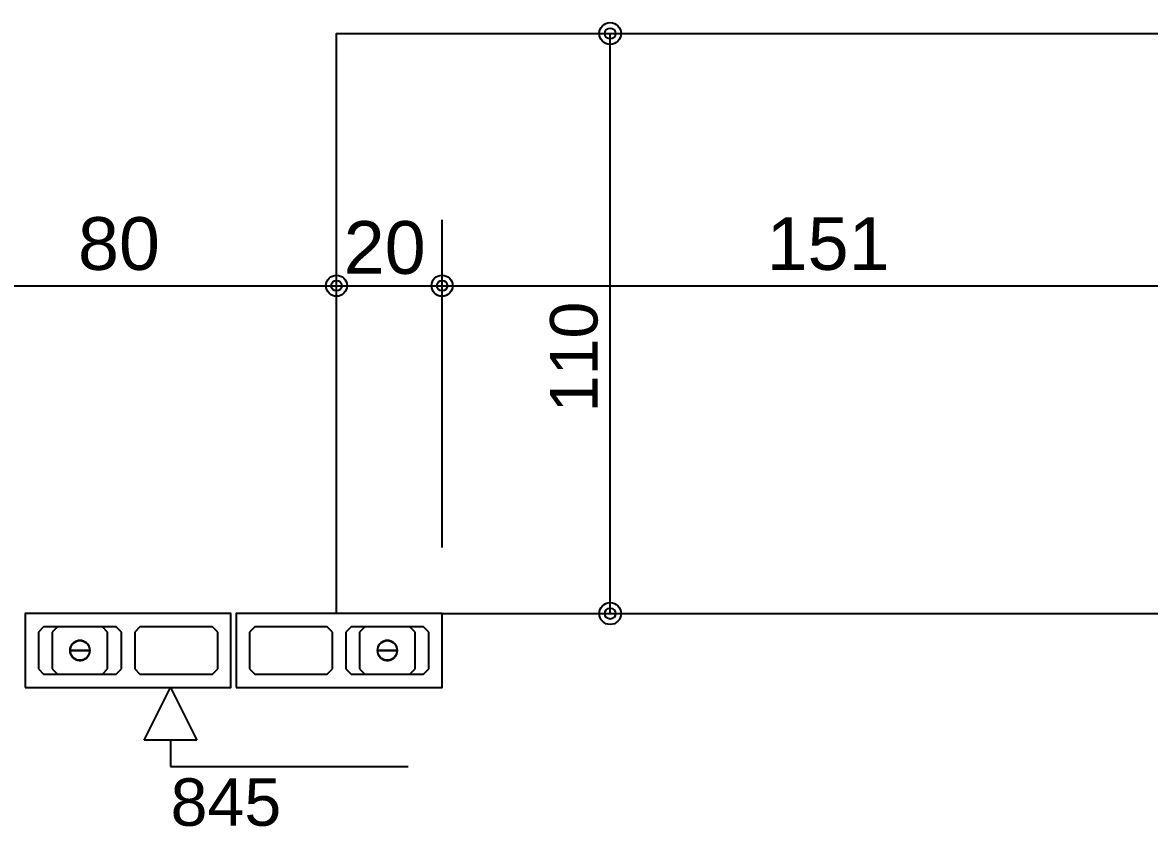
# Model space of a CAD drawing. Extents: x 0 to 119, y 0 to 84.
# Drawn here: x 30.624 to 34.895, y 71.699 to 74.748 of the extents above; entities that cross this region are included whole.
import ezdxf

# ---------------------------------------------------------------- set-up
doc = ezdxf.new("R2010")
doc.units = 0
doc.header["$MEASUREMENT"] = 0
doc.linetypes.add('ESTILO_TQS_0003', pattern=[1.5, 0.5, -0.4, 0.1, -0.5])
doc.linetypes.add('ESTILO_TQS_0005', pattern=[0.4, 0.3, -0.1])
for name, color, linetype in [('20', 1, 'CONTINUOUS'), ('27', 250, 'CONTINUOUS'), ('3', 7, 'CONTINUOUS'), ('35', 255, 'CONTINUOUS')]:
    doc.layers.add(name, color=color, linetype=linetype)
doc.styles.add('TQS_ARIAL', font='arial.ttf')

msp = doc.modelspace()

# ---------------------------------------------------------------- linework, layer by layer
at = {"layer": '20', "color": 1, "linetype": 'Continuous'}
for p, q in [((31.084718, 72.02668), (31.184718, 72.22668)), ((31.184718, 72.22668), (31.284718, 72.02668)), ((31.284718, 72.02668), (31.084718, 72.02668)), ((31.184718, 72.02668), (31.184718, 71.92668)), ((31.184718, 71.92668), (32.084718, 71.92668))]:
    msp.add_line(p, q, dxfattribs=at)
at = {"layer": '27', "color": 250, "linetype": 'ESTILO_TQS_0005'}
for points in [[(30.68366, 72.29668), (30.70366, 72.27668), (30.97866, 72.27668), (30.99866, 72.29668), (30.99866, 72.43668), (30.97866, 72.45668), (30.70366, 72.45668), (30.68366, 72.43668), (30.68366, 72.29668)], [(31.04866, 72.29668), (31.06866, 72.27668), (31.34366, 72.27668), (31.36366, 72.29668), (31.36366, 72.43668), (31.34366, 72.45668), (31.06866, 72.45668), (31.04866, 72.43668), (31.04866, 72.29668)], [(31.48366, 72.29668), (31.50366, 72.27668), (31.77866, 72.27668), (31.79866, 72.29668), (31.79866, 72.43668), (31.77866, 72.45668), (31.50366, 72.45668), (31.48366, 72.43668), (31.48366, 72.29668)], [(31.84866, 72.29668), (31.86866, 72.27668), (32.14366, 72.27668), (32.16366, 72.29668), (32.16366, 72.43668), (32.14366, 72.45668), (31.86866, 72.45668), (31.84866, 72.43668), (31.84866, 72.29668)]]:
    msp.add_lwpolyline(points, dxfattribs=at)
at = {"layer": '3', "color": 7, "linetype": 'Continuous'}
for p, q in [((32.21366, 72.50668), (35.23366, 72.50668)), ((30.75616, 72.45668), (30.73616, 72.43668)), ((30.73616, 72.43668), (30.73616, 72.29668)), ((30.92616, 72.45668), (30.75616, 72.45668)), ((30.94616, 72.43668), (30.92616, 72.45668)), ((30.94616, 72.29668), (30.94616, 72.43668)), ((31.92116, 72.45668), (31.90116, 72.43668)), ((31.90116, 72.43668), (31.90116, 72.29668)), ((32.09116, 72.45668), (31.92116, 72.45668)), ((32.11116, 72.43668), (32.09116, 72.45668)), ((32.11116, 72.29668), (32.11116, 72.43668)), ((30.73616, 72.29668), (30.75616, 72.27668)), ((30.75616, 72.27668), (30.92616, 72.27668)), ((30.92616, 72.27668), (30.94616, 72.29668)), ((31.90116, 72.29668), (31.92116, 72.27668)), ((31.92116, 72.27668), (32.09116, 72.27668)), ((32.09116, 72.27668), (32.11116, 72.29668))]:
    msp.add_line(p, q, dxfattribs=at)
for points in [[(31.81366, 72.50668), (31.81366, 74.70668), (36.89366, 74.70668), (36.89366, 72.50677)], [(30.63366, 72.22668), (31.41366, 72.22668), (31.41366, 72.50668), (30.63366, 72.50668), (30.63366, 72.22668)], [(31.43366, 72.22668), (32.21366, 72.22668), (32.21366, 72.50668), (31.43366, 72.50668), (31.43366, 72.22668)], [(30.84176, 72.36668), (30.841757, 72.366619), (30.841748, 72.366559), (30.841732, 72.3665), (30.841711, 72.366443), (30.841685, 72.366389), (30.841652, 72.366337), (30.841615, 72.366289), (30.841573, 72.366245), (30.841527, 72.366206), (30.841477, 72.366171), (30.841424, 72.366141), (30.841368, 72.366117), (30.84131, 72.366099), (30.841251, 72.366087), (30.84119, 72.366081), (30.84113, 72.366081), (30.841069, 72.366087), (30.84101, 72.366099), (30.840952, 72.366117), (30.840896, 72.366141), (30.840843, 72.366171), (30.840793, 72.366206), (30.840747, 72.366245), (30.840705, 72.366289), (30.840668, 72.366337), (30.840635, 72.366389), (30.840609, 72.366443), (30.840588, 72.3665), (30.840572, 72.366559), (30.840563, 72.366619), (30.84056, 72.36668), (30.87896, 72.36668), (30.878766, 72.370504), (30.878186, 72.374289), (30.877226, 72.377996), (30.875897, 72.381587), (30.87421, 72.385024), (30.872185, 72.388274), (30.869841, 72.391302), (30.867203, 72.394077), (30.864298, 72.396571), (30.861155, 72.398759), (30.857807, 72.400617), (30.854288, 72.402127), (30.850635, 72.403273), (30.846884, 72.404044), (30.843075, 72.404431), (30.839245, 72.404431), (30.835436, 72.404044), (30.831685, 72.403273), (30.828032, 72.402127), (30.824513, 72.400617), (30.821165, 72.398759), (30.818022, 72.396571), (30.815117, 72.394077), (30.812479, 72.391302), (30.810135, 72.388274), (30.80811, 72.385024), (30.806423, 72.381587), (30.805094, 72.377996), (30.804134, 72.374289), (30.803554, 72.370504), (30.80336, 72.36668), (30.84176, 72.36668)], [(32.00676, 72.36668), (32.006757, 72.366619), (32.006748, 72.366559), (32.006732, 72.3665), (32.006711, 72.366443), (32.006685, 72.366389), (32.006652, 72.366337), (32.006615, 72.366289), (32.006573, 72.366245), (32.006527, 72.366206), (32.006477, 72.366171), (32.006424, 72.366141), (32.006368, 72.366117), (32.00631, 72.366099), (32.006251, 72.366087), (32.00619, 72.366081), (32.00613, 72.366081), (32.006069, 72.366087), (32.00601, 72.366099), (32.005952, 72.366117), (32.005896, 72.366141), (32.005843, 72.366171), (32.005793, 72.366206), (32.005747, 72.366245), (32.005705, 72.366289), (32.005668, 72.366337), (32.005635, 72.366389), (32.005609, 72.366443), (32.005588, 72.3665), (32.005572, 72.366559), (32.005563, 72.366619), (32.00556, 72.36668), (32.04396, 72.36668), (32.043766, 72.370504), (32.043186, 72.374289), (32.042226, 72.377996), (32.040897, 72.381587), (32.03921, 72.385024), (32.037185, 72.388274), (32.034841, 72.391302), (32.032203, 72.394077), (32.029298, 72.396571), (32.026155, 72.398759), (32.022807, 72.400617), (32.019288, 72.402127), (32.015635, 72.403273), (32.011884, 72.404044), (32.008075, 72.404431), (32.004245, 72.404431), (32.000436, 72.404044), (31.996685, 72.403273), (31.993032, 72.402127), (31.989513, 72.400617), (31.986165, 72.398759), (31.983022, 72.396571), (31.980117, 72.394077), (31.977479, 72.391302), (31.975135, 72.388274), (31.97311, 72.385024), (31.971423, 72.381587), (31.970094, 72.377996), (31.969134, 72.374289), (31.968554, 72.370504), (31.96836, 72.36668), (32.00676, 72.36668)], [(30.84056, 72.36668), (30.840563, 72.366741), (30.840572, 72.366801), (30.840588, 72.36686), (30.840609, 72.366917), (30.840635, 72.366971), (30.840668, 72.367023), (30.840705, 72.367071), (30.840747, 72.367115), (30.840793, 72.367154), (30.840843, 72.367189), (30.840896, 72.367219), (30.840952, 72.367243), (30.84101, 72.367261), (30.841069, 72.367273), (30.84113, 72.367279), (30.84119, 72.367279), (30.841251, 72.367273), (30.84131, 72.367261), (30.841368, 72.367243), (30.841424, 72.367219), (30.841477, 72.367189), (30.841527, 72.367154), (30.841573, 72.367115), (30.841615, 72.367071), (30.841652, 72.367023), (30.841685, 72.366971), (30.841711, 72.366917), (30.841732, 72.36686), (30.841748, 72.366801), (30.841757, 72.366741), (30.84176, 72.36668), (30.80336, 72.36668), (30.803554, 72.362856), (30.804134, 72.359071), (30.805094, 72.355364), (30.806423, 72.351773), (30.80811, 72.348336), (30.810135, 72.345086), (30.812479, 72.342058), (30.815117, 72.339283), (30.818022, 72.336789), (30.821165, 72.334601), (30.824513, 72.332743), (30.828032, 72.331233), (30.831685, 72.330087), (30.835436, 72.329316), (30.839245, 72.328929), (30.843075, 72.328929), (30.846884, 72.329316), (30.850635, 72.330087), (30.854288, 72.331233), (30.857807, 72.332743), (30.861155, 72.334601), (30.864298, 72.336789), (30.867203, 72.339283), (30.869841, 72.342058), (30.872185, 72.345086), (30.87421, 72.348336), (30.875897, 72.351773), (30.877226, 72.355364), (30.878186, 72.359071), (30.878766, 72.362856), (30.87896, 72.36668), (30.84056, 72.36668)], [(32.00556, 72.36668), (32.005563, 72.366741), (32.005572, 72.366801), (32.005588, 72.36686), (32.005609, 72.366917), (32.005635, 72.366971), (32.005668, 72.367023), (32.005705, 72.367071), (32.005747, 72.367115), (32.005793, 72.367154), (32.005843, 72.367189), (32.005896, 72.367219), (32.005952, 72.367243), (32.00601, 72.367261), (32.006069, 72.367273), (32.00613, 72.367279), (32.00619, 72.367279), (32.006251, 72.367273), (32.00631, 72.367261), (32.006368, 72.367243), (32.006424, 72.367219), (32.006477, 72.367189), (32.006527, 72.367154), (32.006573, 72.367115), (32.006615, 72.367071), (32.006652, 72.367023), (32.006685, 72.366971), (32.006711, 72.366917), (32.006732, 72.36686), (32.006748, 72.366801), (32.006757, 72.366741), (32.00676, 72.36668), (31.96836, 72.36668), (31.968554, 72.362856), (31.969134, 72.359071), (31.970094, 72.355364), (31.971423, 72.351773), (31.97311, 72.348336), (31.975135, 72.345086), (31.977479, 72.342058), (31.980117, 72.339283), (31.983022, 72.336789), (31.986165, 72.334601), (31.989513, 72.332743), (31.993032, 72.331233), (31.996685, 72.330087), (32.000436, 72.329316), (32.004245, 72.328929), (32.008075, 72.328929), (32.011884, 72.329316), (32.015635, 72.330087), (32.019288, 72.331233), (32.022807, 72.332743), (32.026155, 72.334601), (32.029298, 72.336789), (32.032203, 72.339283), (32.034841, 72.342058), (32.037185, 72.345086), (32.03921, 72.348336), (32.040897, 72.351773), (32.042226, 72.355364), (32.043186, 72.359071), (32.043766, 72.362856), (32.04396, 72.36668), (32.00556, 72.36668)]]:
    msp.add_lwpolyline(points, dxfattribs=at)
for centre in [(30.84116, 72.36668), (32.00616, 72.36668)]:
    msp.add_circle(centre, 0.0372, dxfattribs=at)
at = {"layer": '35', "color": 255, "linetype": 'Continuous'}
for p, q in [((32.655014, 74.70668), (32.655014, 74.70668)), ((32.850673, 72.50668), (32.850673, 74.70668)), ((32.905014, 74.70668), (33.100673, 74.70668)), ((31.81366, 72.950447), (31.81366, 74.000061)), ((31.81366, 72.976604), (31.81366, 74.000061)), ((32.21366, 72.75668), (32.21366, 74.000061)), ((32.21366, 72.75668), (32.21366, 74.000061)), ((29.96366, 73.750061), (32.06366, 73.750061)), ((31.56366, 73.750061), (32.46366, 73.750061)), ((31.96366, 73.750061), (35.48366, 73.750061)), ((31.81366, 72.726604), (31.81366, 72.726604)), ((31.81366, 72.700447), (31.81366, 72.700447)), ((32.21366, 72.50668), (32.21366, 72.50668)), ((32.21366, 72.50668), (32.21366, 72.50668)), ((32.67785, 72.50668), (32.67785, 72.50668)), ((32.92785, 72.50668), (33.100673, 72.50668))]:
    msp.add_line(p, q, dxfattribs=at)
for centre, radius in [((32.850673, 74.70668), 0.041625), ((32.850673, 74.70668), 0.02075), ((31.81366, 73.750061), 0.04), ((31.81366, 73.750061), 0.04), ((31.81366, 73.750061), 0.02), ((31.81366, 73.750061), 0.02), ((32.21366, 73.750061), 0.04), ((32.21366, 73.750061), 0.04), ((32.21366, 73.750061), 0.02), ((32.21366, 73.750061), 0.02), ((32.850673, 72.50668), 0.041625), ((32.850673, 72.50668), 0.02075)]:
    msp.add_circle(centre, radius, dxfattribs=at)

# ---------------------------------------------------------------- texts
at = {"layer": '20', "color": 1, "linetype": 'ESTILO_TQS_0003', "style": 'TQS_ARIAL'}
msp.add_text('845', height=0.18, dxfattribs=at).set_placement((31.184718, 71.70168))
at = {"layer": '35', "color": 255, "linetype": 'Continuous', "style": 'TQS_ARIAL'}
for s, p in [('80', (30.83366, 73.810061)), ('20', (31.840849, 73.795158)), ('151', (33.44366, 73.810061))]:
    msp.add_text(s, height=0.2, dxfattribs=at).set_placement(p)
msp.add_text('110', height=0.18, rotation=90, dxfattribs=at).set_placement((32.802837, 73.27014))

doc.saveas('drawing.dxf')
